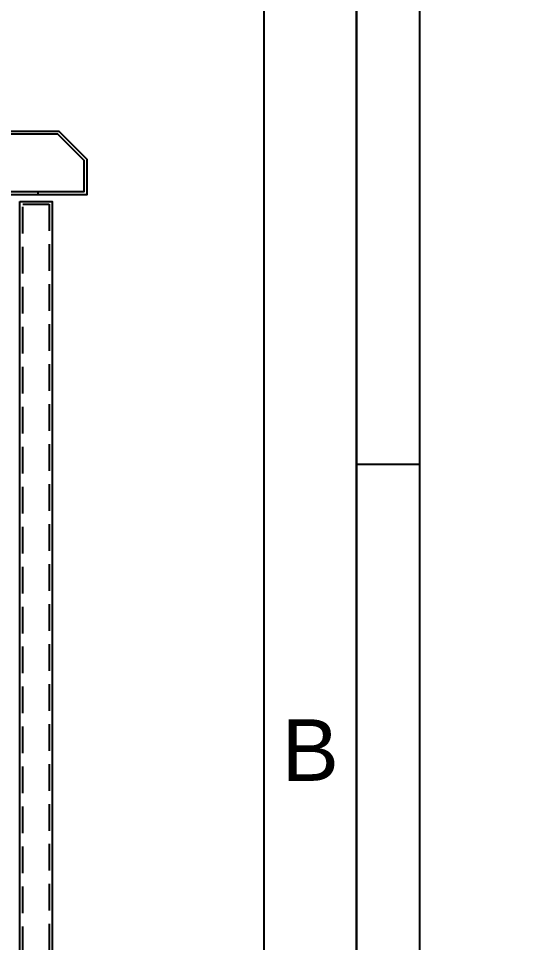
# Model space of a CAD drawing. Header units: millimetres. Extents: x -33730 to 17150, y -76829 to -27437.
# Drawn here: x -912 to -549, y -32349 to -31689 of the extents above; entities that cross this region are included whole.
import ezdxf
from ezdxf.enums import TextEntityAlignment as Align

# ---------------------------------------------------------------- set-up
doc = ezdxf.new("R2010")
doc.units = ezdxf.units.MM
doc.header["$LTSCALE"] = 3
doc.linetypes.add('HIDDEN', pattern=[9.525, 6.35, -3.175])
doc.layers.add('@.TEXT', color=7, linetype='Continuous')
doc.layers.add('@.VISIBLE', color=7, linetype='Continuous')
doc.styles.add('Arial', font='arial.ttf')

# ---------------------------------------------------------------- blocks, each defined once
blk = doc.blocks.new('KHUNG BAN VE (Made by Tung)')
at = {"layer": '@.VISIBLE', "color": 8}
blk.add_line((3, 156), (0, 156), dxfattribs=at)
for points in [[(0, 0), (297, 0), (297, 210), (0, 210)], [(3, 3), (294, 3), (294, 207), (3, 207)]]:
    blk.add_lwpolyline(points, close=True, dxfattribs=at)
at = {"layer": '@.TEXT', "color": 1, "style": 'Arial'}
blk.add_text('B', height=2, dxfattribs=at).set_placement((295.5, 130.5), align=Align.MIDDLE_CENTER)
for tag, height, p in [('DESIGNER_NAME', 2, (38, 15.5)), ('PROJECT_CODE', 2, (258.5, 15.5)), ('SCALE', 2, (289, 15.5)), ('APPROVED_NAME', 2, (38, 10.5)), ('CUSTOMER_NAME', 2, (258.5, 10.5)), ('PAGE', 2, (289, 10.5)), ('DRAWING_NAME', 4, (173, 8)), ('TOTAL', 2, (289, 5.5))]:
    blk.add_attdef(tag, text='', height=height, dxfattribs=at).set_placement(p, align=Align.MIDDLE_CENTER)

msp = doc.modelspace()

# ---------------------------------------------------------------- linework, layer by layer
at = {"layer": '@.VISIBLE', "color": 1}
msp.add_line((-897.61, -31814.55), (-897.61, -31812.55), dxfattribs=at)
for points in [[(-1337.61, -31814.55), (-862.61, -31814.55), (-862.61, -31789.55), (-882.61, -31769.55), (-1317.61, -31769.55), (-1337.61, -31789.55)], [(-1335.61, -31812.55), (-864.61, -31812.55), (-864.61, -31790.38), (-883.44, -31771.55), (-1316.78, -31771.55), (-1335.61, -31790.38)]]:
    msp.add_lwpolyline(points, close=True, dxfattribs=at)
at = {"layer": '@.VISIBLE', "color": 4}
msp.add_lwpolyline([(-910.61, -31819.55), (-887.61, -31819.55), (-887.61, -32644.55), (-910.61, -32644.55)], close=True, dxfattribs=at)
at = {"layer": '@.VISIBLE', "color": 4, "linetype": 'HIDDEN'}
msp.add_lwpolyline([(-908.61, -31821.55), (-889.61, -31821.55), (-889.61, -32642.55), (-908.61, -32642.55)], close=True, dxfattribs=at)

# ---------------------------------------------------------------- block references
at = {"layer": '@.VISIBLE'}
for p, xscale, yscale, zscale in [((-7204.05, -35082.63), 22, 22, 22), ((-670.05, -34347.63), 15, 15, 15)]:
    msp.add_blockref('KHUNG BAN VE (Made by Tung)', p, dxfattribs=dict(at, xscale=xscale, yscale=yscale, zscale=zscale))

doc.saveas('drawing.dxf')
